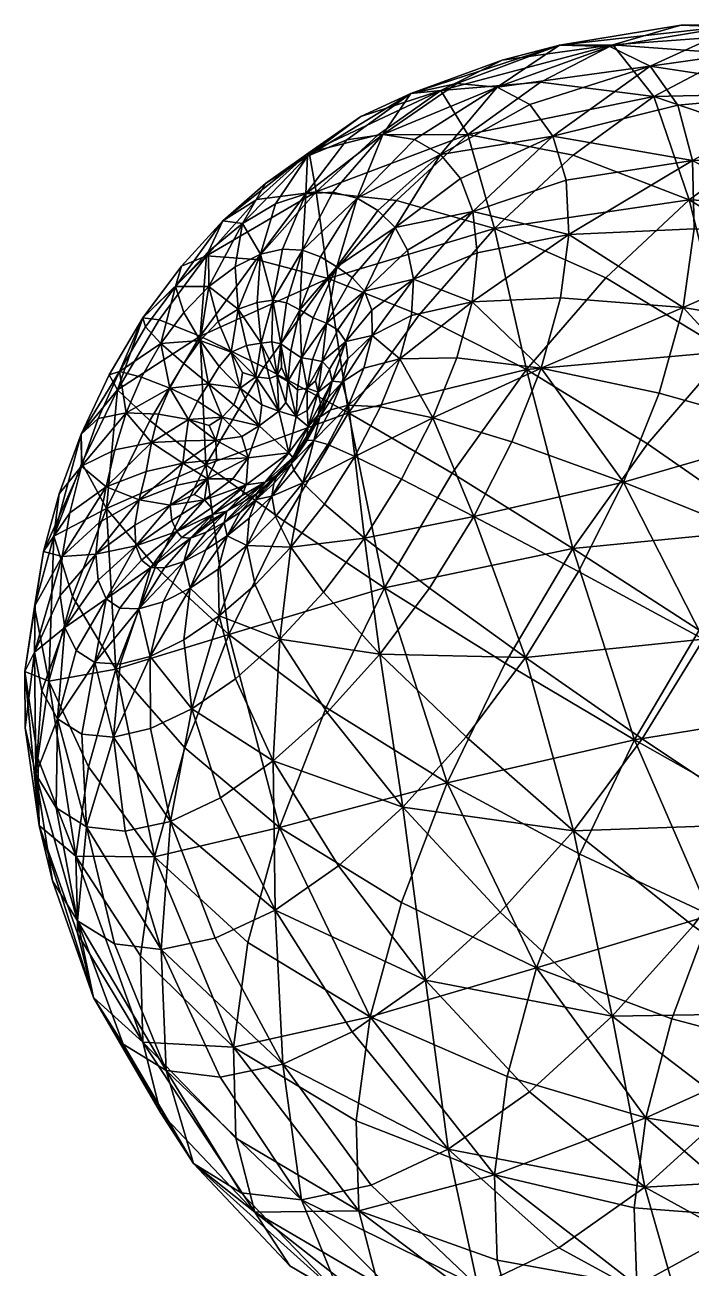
# Model space of a CAD drawing. Header units: millimetres. Extents: x -100 to 100, y -108 to 108.
# Drawn here: x -100 to -67.3, y -32.1 to 28.9 of the extents above; entities that cross this region are included whole.
import ezdxf

# ---------------------------------------------------------------- set-up
doc = ezdxf.new("R2010")
doc.units = ezdxf.units.MM
doc.layers.get('0').update_dxf_attribs({"color": 53, "true_color": 0xc6e157})

msp = doc.modelspace()

# ---------------------------------------------------------------- meshes
at = {"color": 54, "true_color": 0x94b11b}
mesh = msp.add_polyface(dxfattribs=at)
corners = [(-67.263, 22.254, 12.99), (-60.121, 22.397, 13.835), (-60.054, 18.409, 9.402), (-74.119, 23.451, 16.272), (-75.255, 25.002, 19.971), (-69.344, 26.879, 21.693), (-67.988, 24.965, 17.212), (-62.523, 27.853, 24.01), (-60.939, 25.613, 18.77), (-73.472, 21.292, 12.786), (-55.418, 27.597, 26.783), (-76.857, 25.855, 23.742), (-71.327, 27.843, 26.265), (-78.832, 26.029, 27.443), (-73.797, 27.923, 30.744), (-67.833, 28.9, 34.586), (-64.885, 28.912, 29.356), (-79.623, 25.691, 38.69), (-76.61, 27.184, 34.946), (-81.09, 25.541, 30.931), (-74.727, 26.097, 43.815), (-71.178, 27.925, 39.48), (-69.164, 25.402, 48.855), (-63.244, 23.387, 53.231), (-59.026, 25.622, 48.147), (-65.186, 27.493, 44.043), (-55.023, 26.87, 42.377), (-61.417, 28.651, 38.591), (-58.084, 28.733, 32.753), (-78.29, 23.525, 47.369), (-67.431, 20.319, 57.358), (-73.121, 22.521, 52.775), (-81.79, 20.286, 50.091), (-76.985, 18.921, 55.754), (-57.281, 19.827, 56.363), (-79.632, 22.551, 18.98), (-78.658, 21.365, 15.965), (-78.042, 19.748, 13.119), (-80.916, 23.278, 22.05), (-82.463, 23.523, 25.067)]
mesh.append_faces([[corners[k] for k in face] for face in [(0, 1, 2, 0), (3, 4, 5, 3), (5, 6, 3, 5), (5, 7, 8, 5), (8, 6, 5, 8), (8, 1, 0, 8), (0, 6, 8, 0), (0, 9, 3, 0), (3, 6, 0, 3), (8, 7, 10, 8), (5, 4, 11, 5), (11, 12, 5, 11), (11, 13, 14, 11), (14, 12, 11, 14), (14, 15, 16, 14), (16, 12, 14, 16), (16, 7, 5, 16), (5, 12, 16, 5), (17, 18, 19, 17), (17, 20, 21, 17), (21, 18, 17, 21), (21, 15, 14, 21), (14, 18, 21, 14), (14, 13, 19, 14), (19, 18, 14, 19), (22, 23, 24, 22), (24, 25, 22, 24), (24, 26, 27, 24), (27, 25, 24, 27), (27, 15, 21, 27), (21, 25, 27, 21), (21, 20, 22, 21), (22, 25, 21, 22), (10, 7, 16, 10), (16, 28, 10, 16), (16, 15, 27, 16), (27, 28, 16, 27), (29, 20, 17, 29), (30, 23, 22, 30), (22, 31, 30, 22), (22, 20, 29, 22), (29, 31, 22, 29), (29, 32, 33, 29), (33, 31, 29, 33), (24, 23, 34, 24), (35, 4, 3, 35), (3, 36, 35, 3), (3, 9, 37, 3), (37, 36, 3, 37), (11, 4, 35, 11), (35, 38, 11, 35), (11, 38, 39, 11)]], dxfattribs={"vtx2": -1, "vtx3": -1, "color": 54})
mesh = msp.add_polyface(dxfattribs=at)
corners = [(-81.09, 25.541, 30.931), (-83.539, 24.408, 34.06), (-79.623, 25.691, 38.69), (-86.087, 22.648, 36.689), (-82.694, 23.509, 41.791), (-85.74, 20.717, 44.189), (-81.79, 20.286, 50.091), (-78.29, 23.525, 47.369), (-85.153, 16.454, 51.926), (-76.985, 18.921, 55.754), (-80.685, 14.678, 57.744), (-88.301, 12.107, 52.822), (-84.148, 9.865, 58.697), (-81.624, 12.512, 8.757), (-81.059, 14.648, 10.073), (-78.08, 15.322, 8.4), (-81.856, 18.966, 16.152), (-78.658, 21.365, 15.965), (-78.042, 19.748, 13.119), (-82.708, 19.804, 18.582), (-79.632, 22.551, 18.98), (-80.959, 16.42, 11.802), (-81.249, 17.852, 13.857), (-84.29, 13.367, 14.803), (-83.012, 14.902, 13.257), (-82.99, 13.659, 11.908), (-84.672, 13.937, 16.014), (-83.367, 15.837, 14.866), (-85.236, 14.265, 17.458), (-85.889, 14.533, 18.996), (-84.716, 17.039, 18.634), (-83.965, 16.513, 16.695), (-86.163, 22.468, 30.506), (-84.227, 23.261, 27.921), (-78.832, 26.029, 27.443), (-82.463, 23.523, 25.067), (-84.916, 20.699, 23.459), (-86.25, 20.624, 25.76), (-83.731, 20.404, 21.042), (-80.916, 23.278, 22.05), (-76.857, 25.855, 23.742), (-86.538, 14.927, 20.489), (-85.53, 17.523, 20.571), (-86.417, 17.85, 22.468), (-85.439, 12.383, 17.166)]
mesh.append_faces([[corners[k] for k in face] for face in [(0, 1, 2, 0), (2, 1, 3, 2), (3, 4, 2, 3), (5, 4, 3, 5), (5, 6, 7, 5), (7, 4, 5, 7), (2, 4, 7, 2), (8, 6, 5, 8), (9, 6, 8, 9), (8, 10, 9, 8), (8, 11, 12, 8), (13, 14, 15, 13), (16, 17, 18, 16), (16, 19, 20, 16), (20, 17, 16, 20), (21, 22, 18, 21), (23, 24, 25, 23), (23, 26, 27, 23), (27, 24, 23, 27), (27, 22, 21, 27), (21, 24, 27, 21), (21, 14, 25, 21), (25, 24, 21, 25), (28, 29, 30, 28), (30, 31, 28, 30), (30, 19, 16, 30), (16, 31, 30, 16), (16, 22, 27, 16), (27, 31, 16, 27), (27, 26, 28, 27), (28, 31, 27, 28), (32, 1, 0, 32), (0, 33, 32, 0), (0, 34, 35, 0), (35, 33, 0, 35), (35, 36, 37, 35), (37, 33, 35, 37), (32, 33, 37, 32), (20, 19, 38, 20), (38, 39, 20, 38), (38, 36, 35, 38), (35, 39, 38, 35), (35, 34, 40, 35), (30, 29, 41, 30), (41, 42, 30, 41), (43, 36, 38, 43), (38, 42, 43, 38), (38, 19, 30, 38), (30, 42, 38, 30), (3, 1, 32, 3), (28, 26, 44, 28)]], dxfattribs={"vtx2": -1, "vtx3": -1, "color": 54})
mesh = msp.add_polyface(dxfattribs=at)
corners = [(-74.697, 12.065, 4.983), (-73.737, 15.51, 7.003), (-67.718, 15.04, 5.995), (-68.904, 10.839, 3.559), (-60.725, 13.855, 5.67), (-62.122, 8.94, 2.837), (-64.151, 3.848, 0.937), (-70.645, 6.461, 1.921), (-76.14, 8.436, 3.625), (-55.023, 6.417, 3.168), (-57.281, 0.755, 1.059), (-53.46, 11.9, 6.32), (-73.337, 18.616, 9.65), (-67.173, 18.895, 9.195), (-73.472, 21.292, 12.786), (-67.263, 22.254, 12.99), (-60.054, 18.409, 9.402), (-60.121, 22.397, 13.835), (-52.748, 21.487, 15.424), (-75.414, 11.998, 62.554), (-80.685, 14.678, 57.744), (-84.148, 9.865, 58.697), (-71.512, 16.497, 60.482), (-76.985, 18.921, 55.754), (-67.431, 20.319, 57.358), (-73.121, 22.521, 52.775), (-79.063, 6.9, 63.53), (-73.137, 3.209, 66.584), (-69.478, 8.342, 65.63), (-63.425, 4.151, 67.15), (-59.65, 8.547, 65.191), (-65.56, 12.884, 63.575), (-57.281, 19.827, 56.363), (-63.244, 23.387, 53.231), (-61.466, 16.744, 60.47), (-55.716, 12.276, 62.228), (-78.08, 15.322, 8.4), (-78.831, 12.568, 6.757), (-80.013, 9.612, 5.661), (-81.624, 12.512, 8.757), (-77.99, 4.781, 2.961), (-81.548, 6.609, 5.142), (-78.042, 19.748, 13.119), (-81.249, 17.852, 13.857), (-81.856, 18.966, 16.152), (-77.833, 17.725, 10.559), (-81.059, 14.648, 10.073), (-80.959, 16.42, 11.802)]
mesh.append_faces([[corners[k] for k in face] for face in [(0, 1, 2, 0), (2, 3, 0, 2), (2, 4, 5, 2), (5, 3, 2, 5), (5, 6, 7, 5), (7, 3, 5, 7), (7, 8, 0, 7), (0, 3, 7, 0), (5, 9, 10, 5), (5, 4, 11, 5), (2, 1, 12, 2), (12, 13, 2, 12), (12, 14, 15, 12), (15, 13, 12, 15), (16, 13, 15, 16), (16, 4, 2, 16), (2, 13, 16, 2), (16, 17, 18, 16), (19, 20, 21, 19), (19, 22, 23, 19), (23, 20, 19, 23), (23, 22, 24, 23), (24, 25, 23, 24), (19, 26, 27, 19), (27, 28, 19, 27), (29, 30, 31, 29), (31, 28, 29, 31), (31, 22, 19, 31), (19, 28, 31, 19), (32, 33, 24, 32), (24, 34, 32, 24), (24, 22, 31, 24), (31, 34, 24, 31), (31, 30, 35, 31), (35, 34, 31, 35), (32, 34, 35, 32), (36, 1, 0, 36), (0, 37, 36, 0), (0, 8, 38, 0), (38, 37, 0, 38), (36, 37, 39, 36), (38, 8, 40, 38), (40, 41, 38, 40), (42, 43, 44, 42), (12, 1, 36, 12), (36, 45, 12, 36), (36, 46, 47, 36), (47, 45, 36, 47), (42, 45, 47, 42), (42, 14, 12, 42), (12, 45, 42, 12)]], dxfattribs={"vtx2": -1, "vtx3": -1, "color": 54})
mesh = msp.add_polyface(dxfattribs=at)
corners = [(-86.087, 22.648, 36.689), (-88.645, 20.344, 38.747), (-85.74, 20.717, 44.189), (-91.126, 17.579, 40.168), (-93.441, 14.434, 40.883), (-91.429, 13.629, 46.639), (-88.679, 17.397, 45.825), (-85.153, 16.454, 51.926), (-86.25, 20.624, 25.76), (-87.73, 20.129, 27.865), (-86.163, 22.468, 30.506), (-86.538, 14.927, 20.489), (-87.193, 15.271, 21.94), (-86.417, 17.85, 22.468), (-85.53, 17.523, 20.571), (-87.864, 15.39, 23.349), (-88.631, 15.284, 24.683), (-88.474, 17.649, 25.978), (-87.386, 17.908, 24.288), (-84.916, 20.699, 23.459), (-94.245, 14.526, 36.289), (-92.355, 17.071, 35.681), (-90.318, 19.295, 34.463), (-91.019, 17.794, 31.172), (-92.637, 16.073, 32.196), (-94.123, 14.081, 32.693), (-88.223, 21.12, 32.712), (-89.351, 19.166, 29.699), (-89.571, 14.951, 25.91), (-89.718, 17.029, 27.485), (-90.551, 14.343, 26.909), (-91.01, 16.068, 28.709), (-92.241, 14.787, 29.546), (-93.357, 13.274, 29.93), (-91.437, 13.412, 27.562), (-88.434, 13.292, 23.821), (-87.913, 13.35, 22.784), (-87.471, 13.253, 21.72), (-85.889, 14.533, 18.996), (-86.462, 12.566, 19.528)]
mesh.append_faces([[corners[k] for k in face] for face in [(0, 1, 2, 0), (3, 4, 5, 3), (5, 6, 3, 5), (7, 6, 5, 7), (2, 6, 7, 2), (2, 1, 3, 2), (3, 6, 2, 3), (8, 9, 10, 8), (11, 12, 13, 11), (13, 14, 11, 13), (15, 16, 17, 15), (17, 18, 15, 17), (17, 9, 8, 17), (8, 18, 17, 8), (8, 19, 13, 8), (13, 18, 8, 13), (13, 12, 15, 13), (15, 18, 13, 15), (20, 4, 3, 20), (3, 21, 20, 3), (3, 1, 22, 3), (22, 21, 3, 22), (22, 23, 24, 22), (24, 21, 22, 24), (24, 25, 20, 24), (20, 21, 24, 20), (10, 26, 0, 10), (10, 9, 27, 10), (27, 26, 10, 27), (27, 23, 22, 27), (22, 26, 27, 22), (22, 1, 0, 22), (0, 26, 22, 0), (17, 16, 28, 17), (28, 29, 17, 28), (28, 30, 31, 28), (31, 29, 28, 31), (31, 23, 27, 31), (27, 29, 31, 27), (27, 9, 17, 27), (17, 29, 27, 17), (24, 32, 33, 24), (24, 23, 31, 24), (31, 32, 24, 31), (31, 30, 34, 31), (34, 32, 31, 34), (35, 16, 15, 35), (15, 36, 35, 15), (15, 12, 37, 15), (11, 38, 39, 11), (28, 16, 35, 28)]], dxfattribs={"vtx2": -1, "vtx3": -1, "color": 54})
mesh = msp.add_polyface(dxfattribs=at)
corners = [(-91.429, 13.629, 46.639), (-88.301, 12.107, 52.822), (-85.153, 16.454, 51.926), (-93.441, 14.434, 40.883), (-95.5, 10.993, 40.823), (-93.906, 9.493, 46.57), (-91.437, 13.412, 27.562), (-92.228, 12.283, 27.835), (-93.357, 13.274, 29.93), (-92.241, 14.787, 29.546), (-94.123, 14.081, 32.693), (-92.637, 16.073, 32.196), (-94.245, 14.526, 36.289), (-95.895, 11.739, 36.21), (-95.396, 11.894, 32.582), (-92.929, 11.081, 27.695), (-94.306, 11.62, 29.793), (-95.069, 9.863, 29.216), (-86.462, 12.566, 19.528), (-85.889, 14.533, 18.996), (-85.236, 14.265, 17.458), (-86.184, 11.076, 19.03), (-85.922, 12.479, 18.301), (-85.439, 12.383, 17.166), (-86.661, 10.996, 20.164), (-87.471, 13.253, 21.72), (-87.913, 13.35, 22.784), (-87.864, 15.39, 23.349), (-87.433, 12.093, 21.701), (-87.66, 11.705, 22.335), (-88.031, 11.552, 23.201), (-88.434, 13.292, 23.821), (-86.983, 12.908, 20.651), (-86.538, 14.927, 20.489), (-87.127, 11.408, 21.066), (-87.193, 15.271, 21.94), (-87.234, 10.373, 21.744), (-91.019, 11.282, 26.243), (-90.495, 12.148, 26.076), (-90.551, 14.343, 26.909), (-89.905, 12.844, 25.607), (-89.357, 11.845, 24.855), (-89.467, 11.071, 24.863), (-89.158, 13.174, 24.809), (-89.571, 14.951, 25.91), (-88.696, 11.631, 24.099), (-88.404, 10.255, 23.697), (-87.571, 9.941, 22.637)]
mesh.append_faces([[corners[k] for k in face] for face in [(0, 1, 2, 0), (0, 3, 4, 0), (4, 5, 0, 4), (6, 7, 8, 6), (8, 9, 6, 8), (8, 10, 11, 8), (4, 3, 12, 4), (12, 13, 4, 12), (12, 10, 14, 12), (14, 13, 12, 14), (8, 7, 15, 8), (15, 16, 8, 15), (14, 16, 17, 14), (14, 10, 8, 14), (8, 16, 14, 8), (18, 19, 20, 18), (21, 22, 23, 21), (21, 24, 18, 21), (18, 22, 21, 18), (25, 26, 27, 25), (25, 28, 29, 25), (29, 26, 25, 29), (29, 30, 31, 29), (31, 26, 29, 31), (18, 32, 33, 18), (18, 24, 34, 18), (34, 32, 18, 34), (34, 28, 25, 34), (25, 32, 34, 25), (25, 35, 33, 25), (33, 32, 25, 33), (29, 28, 34, 29), (34, 36, 29, 34), (37, 7, 6, 37), (6, 38, 37, 6), (6, 39, 40, 6), (40, 38, 6, 40), (40, 41, 42, 40), (42, 38, 40, 42), (37, 38, 42, 37), (31, 43, 44, 31), (31, 30, 45, 31), (45, 43, 31, 45), (45, 41, 40, 45), (40, 43, 45, 40), (40, 39, 44, 40), (44, 43, 40, 44), (42, 41, 45, 42), (45, 46, 42, 45), (45, 30, 47, 45), (15, 7, 37, 15)]], dxfattribs={"vtx2": -1, "vtx3": -1, "color": 54})
mesh = msp.add_polyface(dxfattribs=at)
corners = [(-84.148, 9.865, 58.697), (-79.063, 6.9, 63.53), (-75.414, 11.998, 62.554), (-80.685, 14.678, 57.744), (-85.153, 16.454, 51.926), (-87.304, 4.555, 58.565), (-82.387, 1.28, 63.361), (-80.013, 9.612, 5.661), (-82.576, 10.156, 7.894), (-81.624, 12.512, 8.757), (-78.831, 12.568, 6.757), (-83.839, 7.727, 7.521), (-81.548, 6.609, 5.142), (-83.362, 3.71, 5.232), (-85.848, 8.513, 12.323), (-85.171, 8.305, 9.96), (-86.393, 6.434, 10.144), (-85.034, 10.013, 12.412), (-84.146, 10.234, 10.189), (-85.336, 5.379, 7.652), (-84.457, 11.378, 12.948), (-84.186, 12.524, 13.792), (-82.99, 13.659, 11.908), (-83.393, 12.061, 10.862), (-81.059, 14.648, 10.073), (-84.29, 13.367, 14.803), (-84.959, 11.415, 15.611), (-85.132, 10.628, 14.893), (-85.556, 9.66, 14.427), (-85.813, 9.323, 15.821), (-85.639, 9.76, 16.637), (-85.532, 10.311, 17.414), (-86.178, 8.519, 14.472), (-86.261, 8.523, 16.404), (-86.125, 9.188, 19.251), (-86.197, 8.725, 18.116), (-85.236, 14.265, 17.458), (-85.922, 12.479, 18.301), (-86.462, 12.566, 19.528), (-85.439, 12.383, 17.166), (-85.764, 11.429, 18.013), (-86.184, 11.076, 19.03), (-85.09, 12.014, 16.318), (-85.645, 10.874, 17.852), (-84.672, 13.937, 16.014), (-86.187, 9.975, 19.451)]
mesh.append_faces([[corners[k] for k in face] for face in [(0, 1, 2, 0), (0, 3, 4, 0), (0, 5, 6, 0), (7, 8, 9, 7), (9, 10, 7, 9), (11, 12, 13, 11), (11, 8, 7, 11), (7, 12, 11, 7), (14, 15, 16, 14), (14, 17, 18, 14), (18, 15, 14, 18), (18, 8, 11, 18), (11, 15, 18, 11), (11, 19, 16, 11), (16, 15, 11, 16), (20, 21, 22, 20), (22, 23, 20, 22), (22, 24, 9, 22), (9, 23, 22, 9), (9, 8, 18, 9), (18, 23, 9, 18), (18, 17, 20, 18), (20, 23, 18, 20), (22, 21, 25, 22), (26, 21, 20, 26), (20, 27, 26, 20), (20, 17, 28, 20), (28, 27, 20, 28), (28, 29, 30, 28), (30, 27, 28, 30), (30, 31, 26, 30), (26, 27, 30, 26), (28, 32, 33, 28), (28, 17, 14, 28), (14, 32, 28, 14), (34, 31, 30, 34), (30, 35, 34, 30), (30, 29, 33, 30), (36, 37, 38, 36), (39, 37, 36, 39), (39, 40, 41, 39), (25, 21, 26, 25), (26, 42, 25, 26), (26, 31, 43, 26), (43, 42, 26, 43), (43, 40, 39, 43), (39, 42, 43, 39), (39, 44, 25, 39), (25, 42, 39, 25), (43, 45, 41, 43), (43, 31, 34, 43)]], dxfattribs={"vtx2": -1, "vtx3": -1, "color": 54})
mesh = msp.add_polyface(dxfattribs=at)
corners = [(-95.5, 10.993, 40.823), (-97.247, 7.401, 40.044), (-96.027, 5.171, 45.666), (-93.906, 9.493, 46.57), (-91.159, 7.319, 52.726), (-88.301, 12.107, 52.822), (-91.429, 13.629, 46.639), (-97.278, 8.823, 35.513), (-98.364, 5.89, 34.272), (-98.625, 3.803, 38.602), (-96.444, 9.592, 31.946), (-97.255, 7.252, 30.868), (-95.396, 11.894, 32.582), (-95.895, 11.739, 36.21), (-92.929, 11.081, 27.695), (-93.48, 9.793, 27.194), (-95.069, 9.863, 29.216), (-94.306, 11.62, 29.793), (-93.822, 8.405, 26.388), (-94.09, 6.984, 25.415), (-96.051, 6.225, 27.095), (-95.631, 8.041, 28.278), (-97.839, 4.963, 29.439), (-94.421, 5.597, 24.416), (-89.467, 11.071, 24.863), (-89.775, 10.264, 24.909), (-91.019, 11.282, 26.243), (-92.29, 7.389, 24.292), (-92.16, 8.494, 25.084), (-92, 9.536, 25.755), (-90.996, 9.247, 24.959), (-90.672, 8.522, 24.248), (-90.626, 7.571, 23.51), (-91.57, 10.438, 26.139), (-90.348, 9.658, 24.902), (-89.078, 7.662, 22.851), (-89.384, 8.703, 23.761), (-92.628, 6.3, 23.544), (-91.077, 6.629, 22.921), (-89.832, 6.622, 22.307), (-91.224, 5.59, 22.06)]
mesh.append_faces([[corners[k] for k in face] for face in [(0, 1, 2, 0), (2, 3, 0, 2), (4, 3, 2, 4), (4, 5, 6, 4), (6, 3, 4, 6), (7, 8, 9, 7), (7, 10, 11, 7), (11, 8, 7, 11), (12, 10, 7, 12), (7, 13, 12, 7), (7, 1, 0, 7), (0, 13, 7, 0), (14, 15, 16, 14), (16, 17, 14, 16), (16, 10, 12, 16), (18, 19, 20, 18), (20, 21, 18, 20), (20, 22, 11, 20), (11, 21, 20, 11), (11, 10, 16, 11), (16, 21, 11, 16), (16, 15, 18, 16), (18, 21, 16, 18), (20, 19, 23, 20), (24, 25, 26, 24), (27, 19, 18, 27), (18, 28, 27, 18), (18, 15, 29, 18), (29, 28, 18, 29), (29, 30, 31, 29), (31, 28, 29, 31), (31, 32, 27, 31), (27, 28, 31, 27), (26, 33, 14, 26), (26, 25, 34, 26), (34, 33, 26, 34), (34, 30, 29, 34), (29, 33, 34, 29), (29, 15, 14, 29), (14, 33, 29, 14), (35, 32, 31, 35), (31, 36, 35, 31), (31, 30, 34, 31), (34, 36, 31, 34), (23, 19, 27, 23), (27, 37, 23, 27), (27, 32, 38, 27), (38, 37, 27, 38), (38, 39, 40, 38), (38, 32, 35, 38), (35, 39, 38, 35)]], dxfattribs={"vtx2": -1, "vtx3": -1, "color": 54})
mesh = msp.add_polyface(dxfattribs=at)
corners = [(-84.148, 9.865, 58.697), (-88.301, 12.107, 52.822), (-91.159, 7.319, 52.726), (-87.304, 4.555, 58.565), (-87.914, 5.771, 13.032), (-86.831, 7.043, 12.568), (-86.393, 6.434, 10.144), (-85.848, 8.513, 12.323), (-89.17, 6.331, 21.575), (-87.081, 7.905, 21.69), (-88.246, 6.469, 20.081), (-89.367, 5.807, 20.598), (-86.949, 7.376, 14.78), (-87.819, 6.404, 15.102), (-87.688, 6.719, 16.991), (-88.691, 5.607, 15.618), (-86.911, 7.547, 16.876), (-86.879, 7.673, 18.952), (-87.758, 6.756, 18.764), (-88.352, 6.079, 16.829), (-88.675, 5.89, 17.85), (-86.178, 8.519, 14.472), (-86.261, 8.523, 16.404), (-85.813, 9.323, 15.821), (-85.556, 9.66, 14.427), (-86.125, 9.188, 19.251), (-86.197, 8.725, 18.116), (-85.639, 9.76, 16.637), (-86.716, 9.685, 20.84), (-86.187, 9.975, 19.451), (-86.661, 10.996, 20.164), (-86.184, 11.076, 19.03), (-85.764, 11.429, 18.013), (-85.645, 10.874, 17.852), (-87.571, 9.941, 22.637), (-87.234, 10.373, 21.744), (-88.031, 11.552, 23.201), (-87.66, 11.705, 22.335), (-87.127, 11.408, 21.066), (-88.545, 9.22, 23.588), (-88.404, 10.255, 23.697), (-89.775, 10.264, 24.909), (-89.467, 11.071, 24.863), (-88.696, 11.631, 24.099), (-89.078, 7.662, 22.851), (-89.384, 8.703, 23.761), (-90.348, 9.658, 24.902), (-89.832, 6.622, 22.307)]
mesh.append_faces([[corners[k] for k in face] for face in [(0, 1, 2, 0), (2, 3, 0, 2), (4, 5, 6, 4), (6, 5, 7, 6), (8, 9, 10, 8), (10, 11, 8, 10), (12, 5, 4, 12), (4, 13, 12, 4), (14, 13, 15, 14), (14, 16, 12, 14), (12, 13, 14, 12), (10, 9, 17, 10), (17, 18, 10, 17), (17, 16, 14, 17), (14, 18, 17, 14), (14, 19, 20, 14), (20, 18, 14, 20), (10, 18, 20, 10), (7, 5, 12, 7), (12, 21, 7, 12), (12, 16, 22, 12), (22, 21, 12, 22), (22, 23, 24, 22), (17, 9, 25, 17), (25, 26, 17, 25), (22, 26, 27, 22), (22, 16, 17, 22), (17, 26, 22, 17), (25, 9, 28, 25), (28, 29, 25, 28), (28, 30, 31, 28), (31, 29, 28, 31), (31, 32, 33, 31), (25, 29, 33, 25), (28, 9, 34, 28), (34, 35, 28, 34), (34, 36, 37, 34), (37, 35, 34, 37), (38, 30, 28, 38), (28, 35, 38, 28), (34, 9, 39, 34), (39, 40, 34, 39), (39, 41, 42, 39), (42, 40, 39, 42), (34, 40, 43, 34), (39, 9, 44, 39), (44, 45, 39, 44), (46, 41, 39, 46), (39, 45, 46, 39), (44, 9, 8, 44), (8, 47, 44, 8)]], dxfattribs={"vtx2": -1, "vtx3": -1, "color": 54})
mesh = msp.add_polyface(dxfattribs=at)
corners = [(-87.843, -7.226, 7.494), (-85.198, -4.841, 5.37), (-81.479, -9.493, 3.93), (-82.607, -1.983, 3.856), (-80.171, 1.256, 3.027), (-75.466, -2.15, 1.179), (-78.379, -6.047, 2.145), (-69.738, -6.132, 0.078), (-73.112, -10.651, 1.189), (-77.99, 4.781, 2.961), (-72.86, 2.076, 1.116), (-76.14, 8.436, 3.625), (-70.645, 6.461, 1.921), (-64.151, 3.848, 0.937), (-66.721, -1.238, 0.005), (-57.281, 0.755, 1.059), (-62.122, 8.94, 2.837), (-63.482, -10.313, 0.113), (-60.134, -4.888, 0.029), (-82.387, 1.28, 63.361), (-79.063, 6.9, 63.53), (-84.148, 9.865, 58.697), (-90.027, -1.009, 57.389), (-85.253, -4.605, 62.094), (-87.304, 4.555, 58.565), (-73.137, 3.209, 66.584), (-66.942, -0.799, 68.05), (-63.425, 4.151, 67.15), (-69.478, 8.342, 65.63), (-54.303, 3.948, 65.485), (-59.65, 8.547, 65.191), (-57.802, -0.132, 67.294), (-61.052, -4.714, 68.117), (-70.104, -6.194, 67.837), (-63.94, -9.672, 67.889), (-76.453, -2.423, 66.39), (-79.301, -8.301, 65.097), (-83.362, 3.71, 5.232), (-85.379, 1.067, 5.961), (-87.519, -1.254, 7.255), (-86.99, 3.267, 8.3), (-85.336, 5.379, 7.652), (-86.393, 6.434, 10.144), (-87.737, 4.78, 10.71), (-81.548, 6.609, 5.142), (-83.839, 7.727, 7.521)]
mesh.append_faces([[corners[k] for k in face] for face in [(0, 1, 2, 0), (3, 4, 5, 3), (5, 6, 3, 5), (5, 7, 8, 5), (8, 6, 5, 8), (2, 1, 3, 2), (3, 6, 2, 3), (5, 4, 9, 5), (9, 10, 5, 9), (9, 11, 12, 9), (12, 10, 9, 12), (12, 13, 14, 12), (14, 10, 12, 14), (14, 7, 5, 14), (5, 10, 14, 5), (15, 13, 16, 15), (17, 7, 14, 17), (14, 18, 17, 14), (14, 13, 15, 14), (15, 18, 14, 15), (19, 20, 21, 19), (22, 23, 19, 22), (19, 24, 22, 19), (25, 26, 27, 25), (27, 28, 25, 27), (29, 30, 27, 29), (27, 31, 29, 27), (27, 26, 32, 27), (32, 31, 27, 32), (32, 26, 33, 32), (33, 34, 32, 33), (25, 20, 19, 25), (19, 35, 25, 19), (19, 23, 36, 19), (36, 35, 19, 36), (33, 35, 36, 33), (33, 26, 25, 33), (25, 35, 33, 25), (37, 4, 3, 37), (3, 38, 37, 3), (3, 1, 39, 3), (39, 38, 3, 39), (40, 38, 39, 40), (40, 41, 37, 40), (37, 38, 40, 37), (39, 1, 0, 39), (42, 41, 40, 42), (40, 43, 42, 40), (9, 4, 37, 9), (37, 44, 9, 37), (37, 41, 45, 37)]], dxfattribs={"vtx2": -1, "vtx3": -1, "color": 54})
mesh = msp.add_polyface(dxfattribs=at)
corners = [(-96.027, 5.171, 45.666), (-93.619, 2.308, 51.68), (-91.159, 7.319, 52.726), (-97.706, 0.844, 43.972), (-95.573, -2.711, 49.727), (-97.247, 7.401, 40.044), (-98.625, 3.803, 38.602), (-90.027, -1.009, 57.389), (-96.055, 0.736, 21.164), (-94.314, 2.626, 21.097), (-93.863, 2.265, 19.819), (-95.379, 0.278, 19.433), (-93.19, 2.249, 18.518), (-94.438, 0.24, 17.684), (-92.241, 2.575, 17.269), (-91.162, 3.137, 16.046), (-91.92, 1.265, 14.383), (-93.252, 0.592, 15.99), (-99.124, 3.052, 32.555), (-99.575, 0.345, 36.551), (-98.364, 5.89, 34.272), (-97.278, 8.823, 35.513), (-97.255, 7.252, 30.868), (-97.839, 4.963, 29.439), (-98.204, 2.811, 27.75), (-99.531, 0.424, 30.434), (-94.421, 5.597, 24.416), (-96.39, 4.485, 25.781), (-96.051, 6.225, 27.095), (-94.645, 4.347, 23.375), (-96.553, 2.924, 24.348), (-98.301, 0.898, 25.845), (-94.591, 3.338, 22.276), (-96.443, 1.646, 22.806), (-98.083, -0.672, 23.767), (-91.91, 3.712, 19.293), (-91.139, 4.009, 18.416), (-92.587, 4.044, 21.203), (-92.336, 3.74, 20.255), (-90.873, 5.207, 21.392), (-90.827, 4.867, 20.571), (-92.831, 4.574, 22.038), (-92.901, 5.327, 22.804), (-91.724, 5.855, 22.583), (-91.224, 5.59, 22.06), (-91.077, 6.629, 22.921), (-92.628, 6.3, 23.544)]
mesh.append_faces([[corners[k] for k in face] for face in [(0, 1, 2, 0), (0, 3, 4, 0), (0, 5, 6, 0), (6, 3, 0, 6), (2, 1, 7, 2), (8, 9, 10, 8), (10, 11, 8, 10), (10, 12, 13, 10), (14, 15, 16, 14), (16, 17, 14, 16), (14, 17, 13, 14), (18, 19, 6, 18), (6, 20, 18, 6), (6, 5, 21, 6), (22, 23, 18, 22), (18, 20, 22, 18), (18, 23, 24, 18), (24, 25, 18, 24), (26, 27, 28, 26), (26, 29, 30, 26), (30, 27, 26, 30), (30, 31, 24, 30), (24, 27, 30, 24), (24, 23, 28, 24), (28, 27, 24, 28), (32, 9, 8, 32), (8, 33, 32, 8), (30, 33, 34, 30), (30, 29, 32, 30), (32, 33, 30, 32), (14, 12, 35, 14), (35, 36, 14, 35), (10, 9, 37, 10), (37, 38, 10, 37), (37, 39, 40, 37), (40, 38, 37, 40), (35, 38, 40, 35), (35, 12, 10, 35), (10, 38, 35, 10), (37, 9, 32, 37), (32, 41, 37, 32), (32, 29, 42, 32), (42, 41, 32, 42), (42, 43, 44, 42), (44, 41, 42, 44), (44, 39, 37, 44), (37, 41, 44, 37), (45, 43, 42, 45), (42, 46, 45, 42), (42, 29, 26, 42), (26, 46, 42, 26)]], dxfattribs={"vtx2": -1, "vtx3": -1, "color": 54})
mesh = msp.add_polyface(dxfattribs=at)
corners = [(-87.532, -10.497, 59.773), (-85.253, -4.605, 62.094), (-90.027, -1.009, 57.389), (-92.193, -6.583, 55.212), (-87.304, 4.555, 58.565), (-91.159, 7.319, 52.726), (-87.519, -1.254, 7.255), (-88.735, 1.427, 9.404), (-86.99, 3.267, 8.3), (-87.843, -7.226, 7.494), (-90.442, -9.043, 10.151), (-91.842, -4.672, 11.247), (-89.7, -3.189, 9.042), (-90.504, -0.102, 10.905), (-91.92, 1.265, 14.383), (-91.162, 3.137, 16.046), (-90.101, 3.833, 14.825), (-90.542, 2.187, 12.895), (-89.028, 4.699, 13.767), (-89.14, 3.358, 11.635), (-92.241, -1.287, 12.721), (-86.393, 6.434, 10.144), (-87.737, 4.78, 10.71), (-87.914, 5.771, 13.032), (-90.25, 4.484, 17.521), (-92.241, 2.575, 17.269), (-91.139, 4.009, 18.416), (-91.91, 3.712, 19.293), (-90.955, 4.546, 19.8), (-90.122, 5.038, 19.503), (-89.253, 5.522, 18.852), (-90.827, 4.867, 20.571), (-88.246, 6.469, 20.081), (-89.367, 5.807, 20.598), (-90.873, 5.207, 21.392), (-89.17, 6.331, 21.575), (-88.691, 5.607, 15.618), (-87.819, 6.404, 15.102), (-88.352, 6.079, 16.829), (-87.688, 6.719, 16.991), (-89.467, 4.992, 16.507), (-88.675, 5.89, 17.85), (-91.224, 5.59, 22.06), (-89.832, 6.622, 22.307), (-91.724, 5.855, 22.583), (-91.077, 6.629, 22.921)]
mesh.append_faces([[corners[k] for k in face] for face in [(0, 1, 2, 0), (2, 3, 0, 2), (2, 4, 5, 2), (6, 7, 8, 6), (9, 10, 11, 9), (11, 12, 9, 11), (13, 12, 11, 13), (13, 7, 6, 13), (6, 12, 13, 6), (9, 12, 6, 9), (14, 15, 16, 14), (16, 17, 14, 16), (16, 18, 19, 16), (19, 17, 16, 19), (19, 7, 13, 19), (13, 17, 19, 13), (13, 20, 14, 13), (14, 17, 13, 14), (21, 22, 23, 21), (8, 7, 19, 8), (19, 22, 8, 19), (19, 18, 23, 19), (23, 22, 19, 23), (24, 15, 25, 24), (25, 26, 24, 25), (27, 28, 29, 27), (29, 26, 27, 29), (29, 30, 24, 29), (24, 26, 29, 24), (31, 28, 27, 31), (32, 30, 29, 32), (29, 33, 32, 29), (29, 28, 31, 29), (31, 33, 29, 31), (31, 34, 35, 31), (35, 33, 31, 35), (23, 18, 36, 23), (36, 37, 23, 36), (36, 38, 39, 36), (16, 15, 24, 16), (24, 40, 16, 24), (24, 30, 41, 24), (41, 40, 24, 41), (41, 38, 36, 41), (36, 40, 41, 36), (36, 18, 16, 36), (16, 40, 36, 16), (41, 30, 32, 41), (35, 34, 42, 35), (42, 43, 35, 42), (42, 44, 45, 42)]], dxfattribs={"vtx2": -1, "vtx3": -1, "color": 54})
mesh = msp.add_polyface(dxfattribs=at)
corners = [(-98.625, 3.803, 38.602), (-99.575, 0.345, 36.551), (-98.859, -3.305, 41.534), (-97.706, 0.844, 43.972), (-96.914, -7.521, 46.908), (-95.573, -2.711, 49.727), (-93.619, 2.308, 51.68), (-96.027, 5.171, 45.666), (-90.027, -1.009, 57.389), (-92.193, -6.583, 55.212), (-93.679, -11.925, 52.077), (-100.04, -2.827, 33.947), (-99.401, -7.094, 38.399), (-100.019, -5.604, 30.905), (-99.341, -10.401, 34.715), (-97.533, -11.905, 43.266), (-91.842, -4.672, 11.247), (-90.442, -9.043, 10.151), (-92.894, -10.198, 13.264), (-95.689, -6.061, 16.586), (-93.864, -5.638, 13.798), (-95.368, -2.476, 16.978), (-93.888, -2.093, 14.77), (-92.241, -1.287, 12.721), (-98.437, -5.164, 22.445), (-97.239, -5.912, 19.504), (-97.014, -10.458, 20.311), (-97.524, -1.801, 21.561), (-96.599, -2.391, 19.27), (-94.438, 0.24, 17.684), (-95.379, 0.278, 19.433), (-93.863, 2.265, 19.819), (-96.055, 0.736, 21.164), (-91.92, 1.265, 14.383), (-93.252, 0.592, 15.99), (-93.19, 2.249, 18.518), (-92.241, 2.575, 17.269), (-90.504, -0.102, 10.905), (-98.508, -9.53, 23.971), (-99.509, -7.875, 27.541), (-99.206, -3.789, 25.3), (-99.564, -1.892, 27.989), (-98.301, 0.898, 25.845), (-98.083, -0.672, 23.767), (-99.124, 3.052, 32.555), (-99.531, 0.424, 30.434), (-98.204, 2.811, 27.75), (-96.443, 1.646, 22.806), (-96.553, 2.924, 24.348)]
mesh.append_faces([[corners[k] for k in face] for face in [(0, 1, 2, 0), (2, 3, 0, 2), (2, 4, 5, 2), (5, 3, 2, 5), (5, 6, 7, 5), (8, 6, 5, 8), (5, 9, 8, 5), (5, 4, 10, 5), (2, 1, 11, 2), (11, 12, 2, 11), (11, 13, 14, 11), (2, 12, 15, 2), (16, 17, 18, 16), (19, 20, 18, 19), (19, 21, 22, 19), (22, 20, 19, 22), (22, 23, 16, 22), (16, 20, 22, 16), (24, 25, 26, 24), (24, 27, 28, 24), (28, 25, 24, 28), (28, 21, 19, 28), (19, 25, 28, 19), (29, 30, 31, 29), (29, 21, 28, 29), (28, 30, 29, 28), (28, 27, 32, 28), (32, 30, 28, 32), (33, 23, 22, 33), (22, 34, 33, 22), (22, 21, 29, 22), (29, 34, 22, 29), (29, 35, 36, 29), (16, 23, 37, 16), (24, 38, 39, 24), (39, 40, 24, 39), (39, 13, 41, 39), (41, 40, 39, 41), (41, 42, 43, 41), (43, 40, 41, 43), (43, 27, 24, 43), (24, 40, 43, 24), (11, 1, 44, 11), (44, 45, 11, 44), (46, 42, 41, 46), (41, 45, 46, 41), (41, 13, 11, 41), (11, 45, 41, 11), (32, 27, 43, 32), (43, 47, 32, 43), (43, 42, 48, 43)]], dxfattribs={"vtx2": -1, "vtx3": -1, "color": 54})
mesh = msp.add_polyface(dxfattribs=at)
corners = [(-97.452, -15.076, 26.298), (-98.508, -9.53, 23.971), (-97.014, -10.458, 20.311), (-95.641, -16.198, 21.863), (-95.114, -10.675, 16.696), (-93.354, -16.479, 17.493), (-93.11, -22.423, 24.021), (-92.894, -10.198, 13.264), (-90.442, -9.043, 10.151), (-87.757, -14.555, 9.62), (-90.693, -15.928, 13.357), (-83.97, -20.527, 9.818), (-87.371, -22.116, 14.147), (-87.843, -7.226, 7.494), (-84.645, -12.37, 6.449), (-81.479, -9.493, 3.93), (-76.701, -14.652, 3.245), (-80.367, -17.991, 6.153), (-78.379, -6.047, 2.145), (-73.112, -10.651, 1.189), (-93.679, -11.925, 52.077), (-89.092, -16.139, 56.443), (-87.532, -10.497, 59.773), (-92.193, -6.583, 55.212), (-95.573, -2.711, 49.727), (-99.341, -10.401, 34.715), (-99.401, -7.094, 38.399), (-100.04, -2.827, 33.947), (-97.447, -15.727, 38.978), (-97.533, -11.905, 43.266), (-96.914, -7.521, 46.908), (-98.859, -3.305, 41.534), (-99.509, -7.875, 27.541), (-98.688, -13.103, 30.632), (-95.219, -21.124, 29.178), (-96.67, -18.845, 34.223), (-100.019, -5.604, 30.905), (-89.801, -21.275, 52.149), (-94.36, -16.79, 48.024), (-94.254, -21.025, 43.255), (-83.091, -19.788, 59.41), (-81.556, -14.174, 62.754), (-74.92, -17.383, 64.298), (-79.301, -8.301, 65.097), (-85.253, -4.605, 62.094), (-93.864, -5.638, 13.798), (-91.842, -4.672, 11.247), (-95.689, -6.061, 16.586), (-98.437, -5.164, 22.445), (-97.239, -5.912, 19.504)]
mesh.append_faces([[corners[k] for k in face] for face in [(0, 1, 2, 0), (2, 3, 0, 2), (2, 4, 5, 2), (5, 3, 2, 5), (0, 3, 6, 0), (7, 8, 9, 7), (9, 10, 7, 9), (9, 11, 12, 9), (5, 10, 12, 5), (5, 4, 7, 5), (7, 10, 5, 7), (9, 8, 13, 9), (13, 14, 9, 13), (15, 14, 13, 15), (15, 16, 17, 15), (17, 14, 15, 17), (17, 11, 9, 17), (9, 14, 17, 9), (15, 18, 19, 15), (20, 21, 22, 20), (22, 23, 20, 22), (20, 23, 24, 20), (25, 26, 27, 25), (25, 28, 29, 25), (29, 26, 25, 29), (29, 30, 31, 29), (32, 1, 0, 32), (0, 33, 32, 0), (0, 34, 35, 0), (35, 33, 0, 35), (35, 28, 25, 35), (25, 33, 35, 25), (25, 36, 32, 25), (32, 33, 25, 32), (37, 21, 20, 37), (20, 38, 37, 20), (20, 30, 29, 20), (29, 38, 20, 29), (29, 28, 39, 29), (39, 38, 29, 39), (22, 21, 40, 22), (40, 41, 22, 40), (42, 41, 40, 42), (43, 41, 42, 43), (43, 44, 22, 43), (22, 41, 43, 22), (7, 45, 46, 7), (7, 4, 47, 7), (2, 1, 48, 2), (47, 4, 2, 47), (2, 49, 47, 2)]], dxfattribs={"vtx2": -1, "vtx3": -1, "color": 54})
mesh = msp.add_polyface(dxfattribs=at)
corners = [(-79.263, -26.28, 10.909), (-73.817, -31.132, 13.058), (-77.803, -33.025, 18.098), (-73.112, -10.651, 1.189), (-76.701, -14.652, 3.245), (-81.479, -9.493, 3.93), (-63.482, -10.313, 0.113), (-57.189, -14.317, 1.674), (-61.127, -19.586, 2.978), (-67.222, -15.322, 1.347), (-65.318, -24.252, 5.386), (-71.201, -19.757, 3.627), (-69.738, -6.132, 0.078), (-69.602, -28.154, 8.783), (-75.266, -23.462, 6.849), (-80.367, -17.991, 6.153), (-60.134, -4.888, 0.029), (-53.665, -8.604, 1.586), (-59.39, -27.577, 8.832), (-55.244, -22.968, 6.443), (-63.633, -31.439, 12.2), (-74.92, -17.383, 64.298), (-72.8, -11.8, 66.568), (-79.301, -8.301, 65.097), (-69.559, -24.748, 61.575), (-63.387, -25.742, 60.986), (-62.291, -21.475, 63.654), (-68.28, -19.893, 64.551), (-60.663, -17.002, 65.597), (-66.378, -14.8, 66.678), (-76.354, -22.71, 61.085), (-58.56, -12.496, 66.731), (-56.039, -8.126, 66.974), (-61.052, -4.714, 68.117), (-63.94, -9.672, 67.889), (-70.104, -6.194, 67.837), (-63.893, -29.633, 57.676), (-70.13, -29.159, 57.818), (-76.991, -27.549, 56.985), (-76.85, -31.737, 52.204), (-70.002, -32.971, 53.467), (-56.286, -18.107, 63.495), (-58.514, -25.534, 59.424), (-57.61, -21.896, 61.751), (-58.974, -28.883, 56.618), (-58.964, -31.797, 53.447)]
mesh.append_faces([[corners[k] for k in face] for face in [(0, 1, 2, 0), (3, 4, 5, 3), (6, 7, 8, 6), (8, 9, 6, 8), (8, 10, 11, 8), (11, 9, 8, 11), (11, 4, 3, 11), (3, 9, 11, 3), (3, 12, 6, 3), (6, 9, 3, 6), (13, 1, 0, 13), (0, 14, 13, 0), (15, 4, 11, 15), (11, 14, 15, 11), (11, 10, 13, 11), (13, 14, 11, 13), (6, 16, 17, 6), (18, 10, 8, 18), (8, 19, 18, 8), (13, 10, 18, 13), (18, 20, 13, 18), (21, 22, 23, 21), (24, 25, 26, 24), (26, 27, 24, 26), (26, 28, 29, 26), (29, 27, 26, 29), (29, 22, 21, 29), (21, 27, 29, 21), (21, 30, 24, 21), (24, 27, 21, 24), (31, 32, 33, 31), (33, 34, 31, 33), (35, 22, 29, 35), (29, 34, 35, 29), (29, 28, 31, 29), (31, 34, 29, 31), (23, 22, 35, 23), (36, 25, 24, 36), (24, 37, 36, 24), (24, 30, 38, 24), (38, 37, 24, 38), (38, 39, 40, 38), (36, 37, 40, 36), (31, 28, 41, 31), (26, 25, 42, 26), (42, 43, 26, 42), (41, 28, 26, 41), (26, 43, 41, 26), (42, 25, 36, 42), (36, 44, 42, 36), (45, 44, 36, 45)]], dxfattribs={"vtx2": -1, "vtx3": -1, "color": 54})
mesh = msp.add_polyface(dxfattribs=at)
corners = [(-93.354, -16.479, 17.493), (-90.456, -22.751, 18.946), (-93.11, -22.423, 24.021), (-95.641, -16.198, 21.863), (-95.219, -21.124, 29.178), (-97.452, -15.076, 26.298), (-87.371, -22.116, 14.147), (-90.693, -15.928, 13.357), (-87.757, -14.555, 9.62), (-77.803, -33.025, 18.098), (-83.038, -28.053, 15.704), (-79.263, -26.28, 10.909), (-81.423, -33.815, 23.683), (-86.463, -28.77, 21.02), (-83.97, -20.527, 9.818), (-84.545, -33.482, 29.595), (-87.033, -32.008, 35.614), (-91.762, -26.994, 32.366), (-89.414, -28.421, 26.645), (-80.367, -17.991, 6.153), (-75.266, -23.462, 6.849), (-88.751, -29.373, 41.522), (-93.382, -24.477, 37.969), (-89.681, -25.741, 47.104), (-94.254, -21.025, 43.255), (-97.447, -15.727, 38.978), (-96.67, -18.845, 34.223), (-89.801, -21.275, 52.149), (-94.36, -16.79, 48.024), (-80.982, -35.487, 38.678), (-78.495, -36.896, 32.731), (-75.381, -37.164, 26.902), (-83.091, -19.788, 59.41), (-76.354, -22.71, 61.085), (-74.92, -17.383, 64.298), (-82.705, -32.906, 44.534), (-75.948, -35.113, 46.948), (-83.645, -29.319, 50.085), (-89.092, -16.139, 56.443), (-83.78, -24.891, 55.116), (-76.85, -31.737, 52.204), (-76.991, -27.549, 56.985)]
mesh.append_faces([[corners[k] for k in face] for face in [(0, 1, 2, 0), (2, 3, 0, 2), (2, 4, 5, 2), (6, 7, 8, 6), (6, 1, 0, 6), (9, 10, 11, 9), (9, 12, 13, 9), (13, 10, 9, 13), (13, 1, 6, 13), (6, 10, 13, 6), (6, 14, 11, 6), (11, 10, 6, 11), (15, 16, 17, 15), (17, 18, 15, 17), (17, 4, 2, 17), (2, 18, 17, 2), (2, 1, 13, 2), (13, 18, 2, 13), (13, 12, 15, 13), (15, 18, 13, 15), (11, 14, 19, 11), (19, 20, 11, 19), (17, 16, 21, 17), (21, 22, 17, 21), (21, 23, 24, 21), (24, 22, 21, 24), (24, 25, 26, 24), (26, 22, 24, 26), (26, 4, 17, 26), (17, 22, 26, 17), (24, 23, 27, 24), (27, 28, 24, 27), (29, 16, 15, 29), (15, 30, 29, 15), (15, 12, 31, 15), (31, 30, 15, 31), (32, 33, 34, 32), (21, 16, 29, 21), (29, 35, 21, 29), (36, 35, 29, 36), (37, 35, 36, 37), (37, 23, 21, 37), (21, 35, 37, 21), (32, 38, 27, 32), (27, 39, 32, 27), (27, 23, 37, 27), (37, 39, 27, 37), (37, 40, 41, 37), (41, 39, 37, 41), (41, 33, 32, 41), (32, 39, 41, 32)]], dxfattribs={"vtx2": -1, "vtx3": -1, "color": 54})
mesh = msp.add_polyface(dxfattribs=at)
corners = [(-77.803, -33.025, 18.098), (-73.817, -31.132, 13.058), (-67.814, -34.405, 16.429), (-71.776, -36.324, 21.398), (-61.787, -36.225, 20.559), (-65.543, -38.09, 25.222), (-68.969, -38.957, 30.377), (-75.381, -37.164, 26.902), (-81.423, -33.815, 23.683), (-62.818, -39.333, 33.808), (-59.692, -38.467, 29.183), (-54.807, -37.599, 32.9), (-56.27, -36.72, 24.988), (-59.942, -38.442, 41.12), (-61.833, -37.553, 45.446), (-67.69, -38.175, 43.725), (-65.526, -39.256, 38.707), (-74.304, -37.514, 41.425), (-71.933, -38.781, 35.839), (-57.561, -38.433, 36.897), (-78.495, -36.896, 32.731), (-80.982, -35.487, 38.678), (-57.833, -33.408, 16.574), (-69.602, -28.154, 8.783), (-63.633, -31.439, 12.2), (-59.39, -27.577, 8.832), (-75.948, -35.113, 46.948), (-76.85, -31.737, 52.204), (-83.645, -29.319, 50.085), (-63.12, -35.688, 49.751), (-69.185, -36.028, 48.707), (-63.805, -32.999, 53.879), (-70.002, -32.971, 53.467), (-70.13, -29.159, 57.818), (-76.991, -27.549, 56.985), (-63.893, -29.633, 57.676), (-57.427, -35.731, 46.458), (-55.849, -36.458, 42.866), (-58.964, -31.797, 53.447), (-58.456, -34.129, 50.023), (-55.029, -31.728, 49.698)]
mesh.append_faces([[corners[k] for k in face] for face in [(0, 1, 2, 0), (2, 3, 0, 2), (2, 4, 5, 2), (5, 3, 2, 5), (5, 6, 7, 5), (7, 3, 5, 7), (7, 8, 0, 7), (0, 3, 7, 0), (9, 10, 11, 9), (9, 6, 5, 9), (5, 10, 9, 5), (5, 4, 12, 5), (12, 10, 5, 12), (13, 14, 15, 13), (15, 16, 13, 15), (15, 17, 18, 15), (18, 16, 15, 18), (18, 6, 9, 18), (9, 16, 18, 9), (9, 19, 13, 9), (13, 16, 9, 13), (7, 6, 18, 7), (18, 20, 7, 18), (18, 17, 21, 18), (21, 20, 18, 21), (12, 4, 22, 12), (2, 1, 23, 2), (23, 24, 2, 23), (22, 24, 25, 22), (22, 4, 2, 22), (2, 24, 22, 2), (21, 17, 26, 21), (26, 27, 28, 26), (15, 14, 29, 15), (29, 30, 15, 29), (29, 31, 32, 29), (32, 30, 29, 32), (32, 27, 26, 32), (26, 30, 32, 26), (26, 17, 15, 26), (15, 30, 26, 15), (32, 33, 34, 32), (32, 31, 35, 32), (36, 14, 13, 36), (13, 37, 36, 13), (35, 31, 38, 35), (29, 14, 36, 29), (36, 39, 29, 36), (38, 39, 40, 38), (38, 31, 29, 38), (29, 39, 38, 29)]], dxfattribs={"vtx2": -1, "vtx3": -1, "color": 54})

doc.saveas('drawing.dxf')
